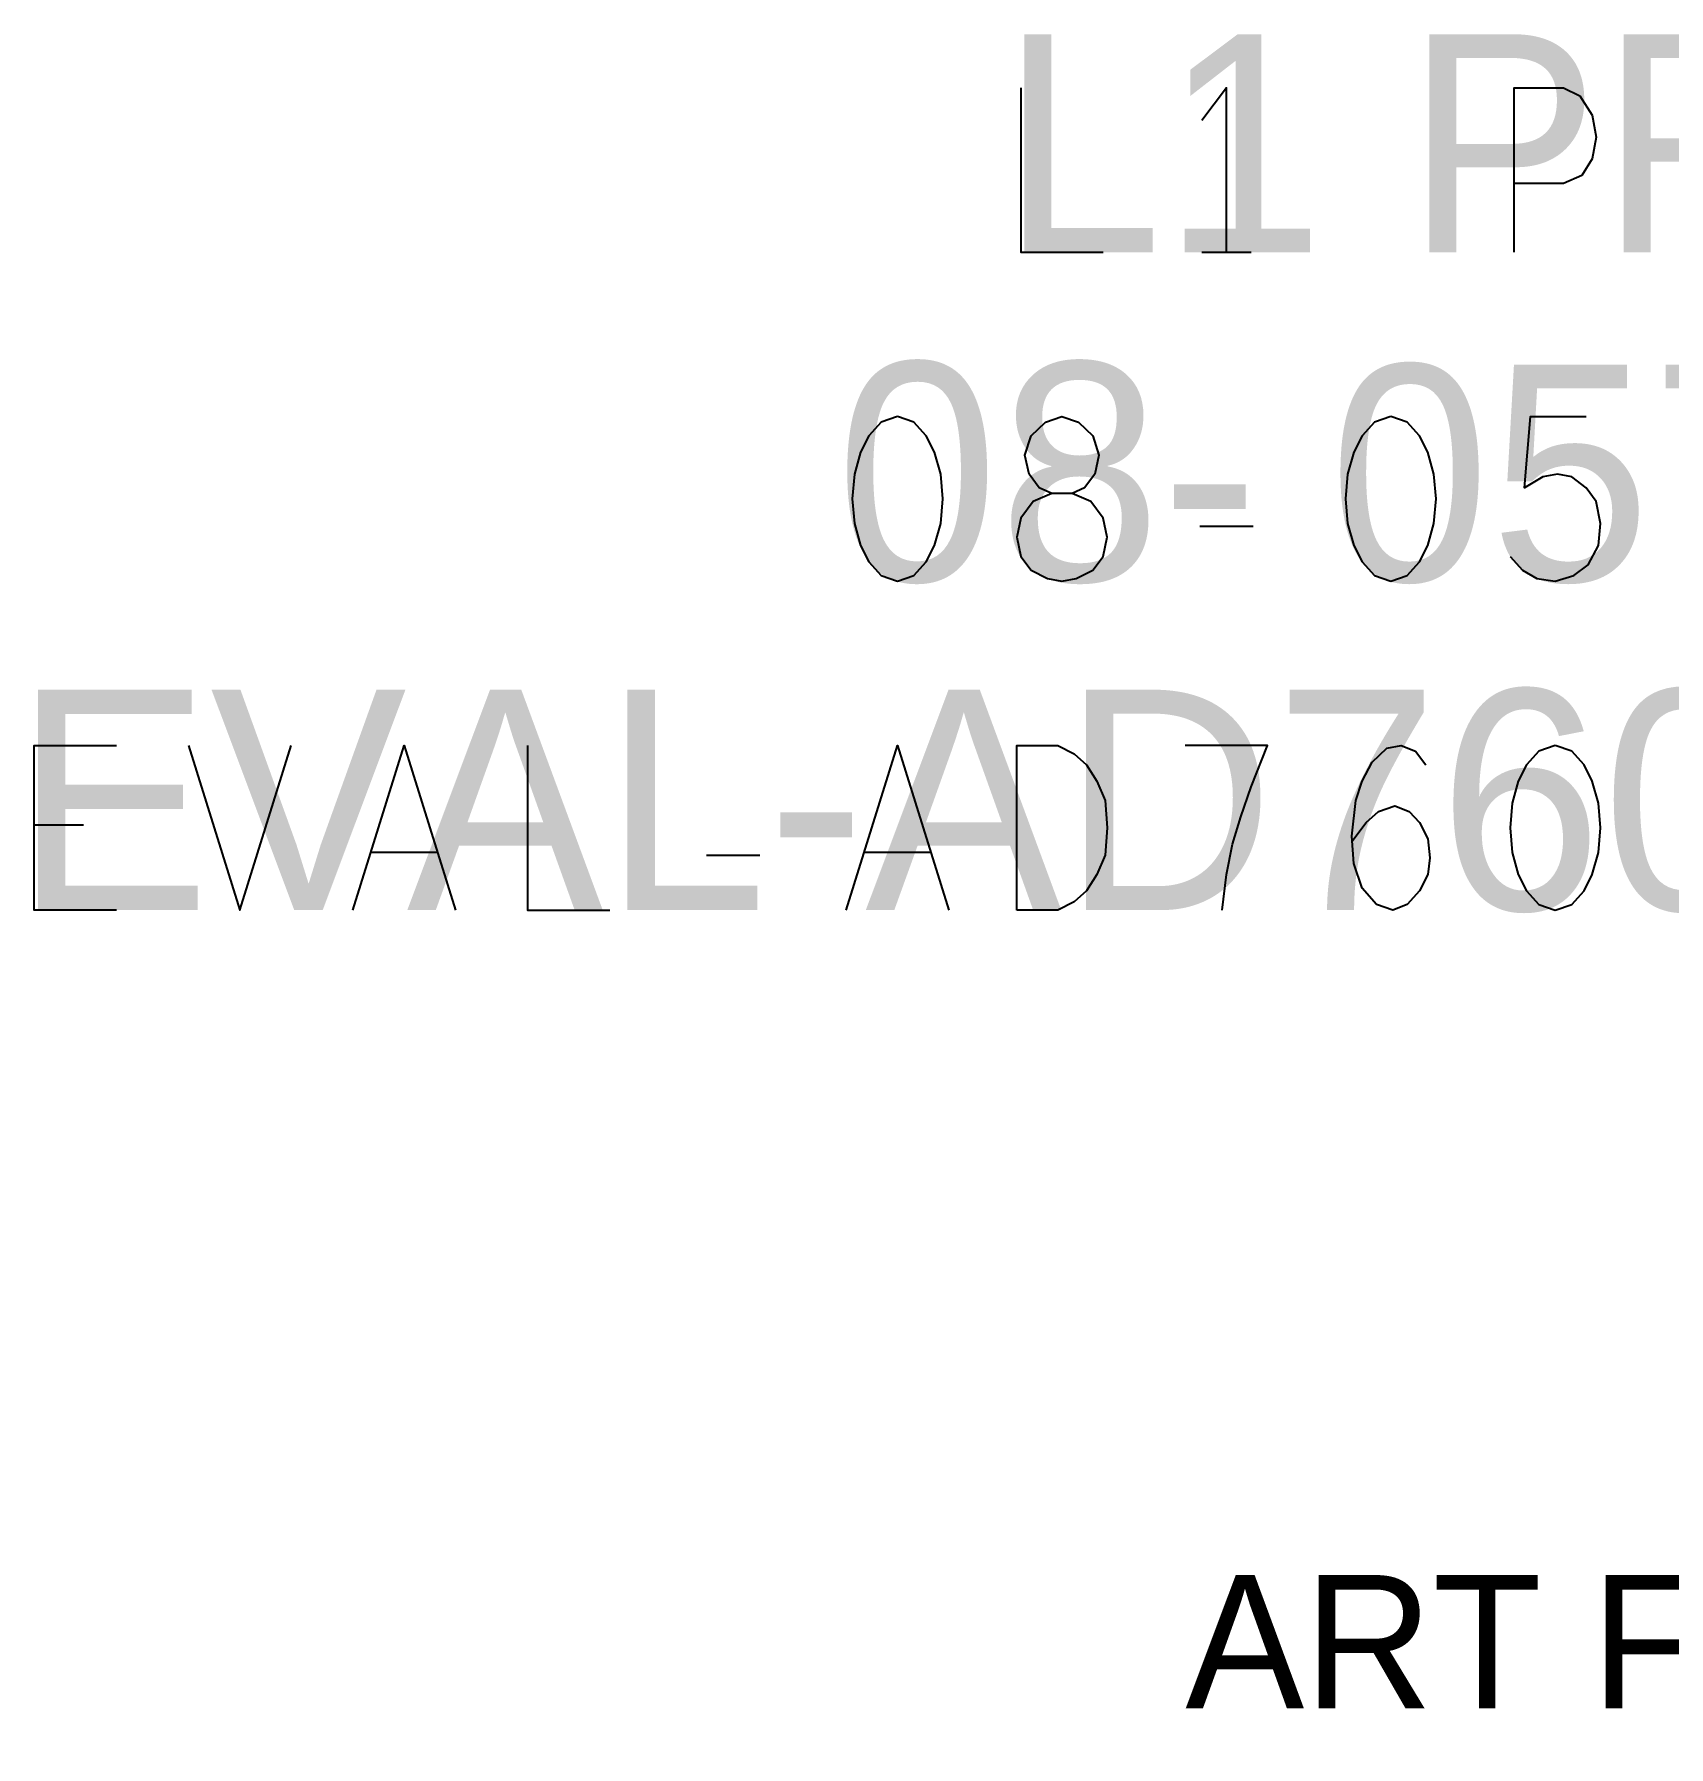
# Model space of a CAD drawing. Extents: x -0.15 to 4.85, y -1.33 to 3.4.
# Drawn here: x 1.22 to 2.214, y -1.331 to -0.29 of the extents above; entities that cross this region are included whole.
import ezdxf

# ---------------------------------------------------------------- set-up
doc = ezdxf.new("R2010")
doc.units = 0
doc.layers.get('0').update_dxf_attribs({"linetype": 'CONTINUOUS'})

msp = doc.modelspace()

# ---------------------------------------------------------------- linework, layer by layer
at = {"color": 0}
for points in [[(1.82026, -0.322067), (1.82026, -0.422056), (1.87029, -0.422056)], [(1.94526, -0.422056), (1.94526, -0.322067), (1.93029, -0.342032)], [(2.12029, -0.422056), (2.12029, -0.322067), (2.15029, -0.322067), (2.16028, -0.327057), (2.16776, -0.338722), (2.17026, -0.352068), (2.16776, -0.36536), (2.16153, -0.375397), (2.15029, -0.380389), (2.12029, -0.380389)], [(1.93029, -0.422056), (1.96029, -0.422056)], [(2.11779, -0.60706), (2.12528, -0.61536), (2.13401, -0.620406), (2.14531, -0.622033), (2.15653, -0.618724), (2.16526, -0.612051), (2.1715, -0.600386), (2.17275, -0.58704), (2.17026, -0.573693), (2.16401, -0.565393), (2.15528, -0.558719), (2.14656, -0.557038), (2.13776, -0.558719), (2.12653, -0.565393), (2.13028, -0.522044), (2.16401, -0.522044)], [(1.92904, -0.588722), (1.96154, -0.588722)], [(1.2703, -0.822067), (1.22028, -0.822067), (1.22028, -0.722022), (1.2703, -0.722022)], [(1.31403, -0.722022), (1.34528, -0.822067), (1.37653, -0.722022)], [(1.41401, -0.822067), (1.44526, -0.722022), (1.47651, -0.822067)], [(1.52031, -0.722022), (1.52031, -0.822067), (1.57026, -0.822067)], [(1.71404, -0.822067), (1.74529, -0.722022), (1.77654, -0.822067)], [(1.94278, -0.822067), (1.94526, -0.800365), (1.94901, -0.782026), (1.954, -0.765371), (1.96029, -0.747033), (1.97028, -0.722022), (1.92026, -0.722022)], [(2.02156, -0.7804), (2.03028, -0.768735), (2.03778, -0.762061), (2.04775, -0.758699), (2.05654, -0.762061), (2.06278, -0.768735), (2.06778, -0.778718), (2.06903, -0.790382), (2.06778, -0.800365), (2.06278, -0.810401), (2.05529, -0.818703), (2.0465, -0.822067), (2.03653, -0.818703), (2.02779, -0.808719), (2.02279, -0.793692), (2.02156, -0.777036), (2.02404, -0.755389), (2.02779, -0.743724), (2.03403, -0.73206), (2.04276, -0.723704), (2.0515, -0.722022), (2.06029, -0.725386), (2.06653, -0.733688)], [(1.25028, -0.770362), (1.22028, -0.770362)], [(1.46529, -0.787072), (1.42525, -0.787072)], [(1.62903, -0.7887), (1.66153, -0.7887)], [(1.76525, -0.787072), (1.72528, -0.787072)]]:
    msp.add_lwpolyline(points, dxfattribs=at)
for points in [[(1.74529, -0.522044), (1.73525, -0.525354), (1.72776, -0.533708), (1.72278, -0.543692), (1.71903, -0.557038), (1.71778, -0.572067), (1.71903, -0.58704), (1.72278, -0.600386), (1.72776, -0.610369), (1.73525, -0.618724), (1.74529, -0.622033), (1.75528, -0.618724), (1.76276, -0.610369), (1.76775, -0.600386), (1.77156, -0.58704), (1.77279, -0.572067), (1.77156, -0.557038), (1.76775, -0.543692), (1.76276, -0.533708), (1.75528, -0.525354), (1.74529, -0.522044)], [(1.84528, -0.622033), (1.85401, -0.620406), (1.864, -0.61536), (1.87029, -0.60706), (1.87279, -0.595394), (1.87029, -0.583731), (1.86275, -0.573693), (1.85151, -0.568703), (1.83904, -0.568703), (1.8315, -0.565393), (1.82526, -0.557038), (1.82276, -0.545374), (1.82651, -0.533708), (1.83529, -0.525354), (1.84528, -0.522044), (1.85526, -0.525354), (1.864, -0.533708), (1.86779, -0.545374), (1.86531, -0.557038), (1.859, -0.565393), (1.85151, -0.568703), (1.83904, -0.568703), (1.82775, -0.573693), (1.82026, -0.583731), (1.81778, -0.595394), (1.82026, -0.60706), (1.82651, -0.61536), (1.83654, -0.620406), (1.84528, -0.622033)], [(2.04526, -0.522044), (2.03528, -0.525354), (2.02779, -0.533708), (2.02279, -0.543692), (2.019, -0.557038), (2.01775, -0.572067), (2.019, -0.58704), (2.02279, -0.600386), (2.02779, -0.610369), (2.03528, -0.618724), (2.04526, -0.622033), (2.05529, -0.618724), (2.06278, -0.610369), (2.06778, -0.600386), (2.07151, -0.58704), (2.07276, -0.572067), (2.07151, -0.557038), (2.06778, -0.543692), (2.06278, -0.533708), (2.05529, -0.525354), (2.04526, -0.522044)], [(1.81778, -0.822067), (1.81778, -0.722022), (1.84278, -0.722022), (1.85276, -0.727068), (1.86025, -0.733688), (1.86654, -0.743724), (1.87154, -0.755389), (1.87279, -0.772044), (1.87154, -0.7887), (1.86654, -0.800365), (1.86025, -0.810401), (1.85276, -0.817021), (1.84278, -0.822067), (1.81778, -0.822067)], [(2.14531, -0.722022), (2.13526, -0.725386), (2.12778, -0.733688), (2.12279, -0.743724), (2.11904, -0.757071), (2.11779, -0.772044), (2.11904, -0.787072), (2.12279, -0.800365), (2.12778, -0.810401), (2.13526, -0.818703), (2.14531, -0.822067), (2.15528, -0.818703), (2.16278, -0.810401), (2.16776, -0.800365), (2.1715, -0.787072), (2.17275, -0.772044), (2.1715, -0.757071), (2.16776, -0.743724), (2.16278, -0.733688), (2.15528, -0.725386), (2.14531, -0.722022)]]:
    msp.add_lwpolyline(points, close=True, dxfattribs=at)

# ---------------------------------------------------------------- texts
for s, height, p in [('L1 PRIMARY', 0.1325, (1.80778, -0.422047)), ('08-      -01', 0.133, (1.70778, -0.622047)), ('057655', 0.1315, (2.00778, -0.622047)), ('EVAL-AD7606CFMCZ Rev-A', 0.134, (1.20778, -0.822047)), ('ART FILM - L1_TOP ', 0.0809999, (1.92036, -1.30738))]:
    msp.add_text(s, height=height, dxfattribs=at).set_placement(p)

doc.saveas('drawing.dxf')
